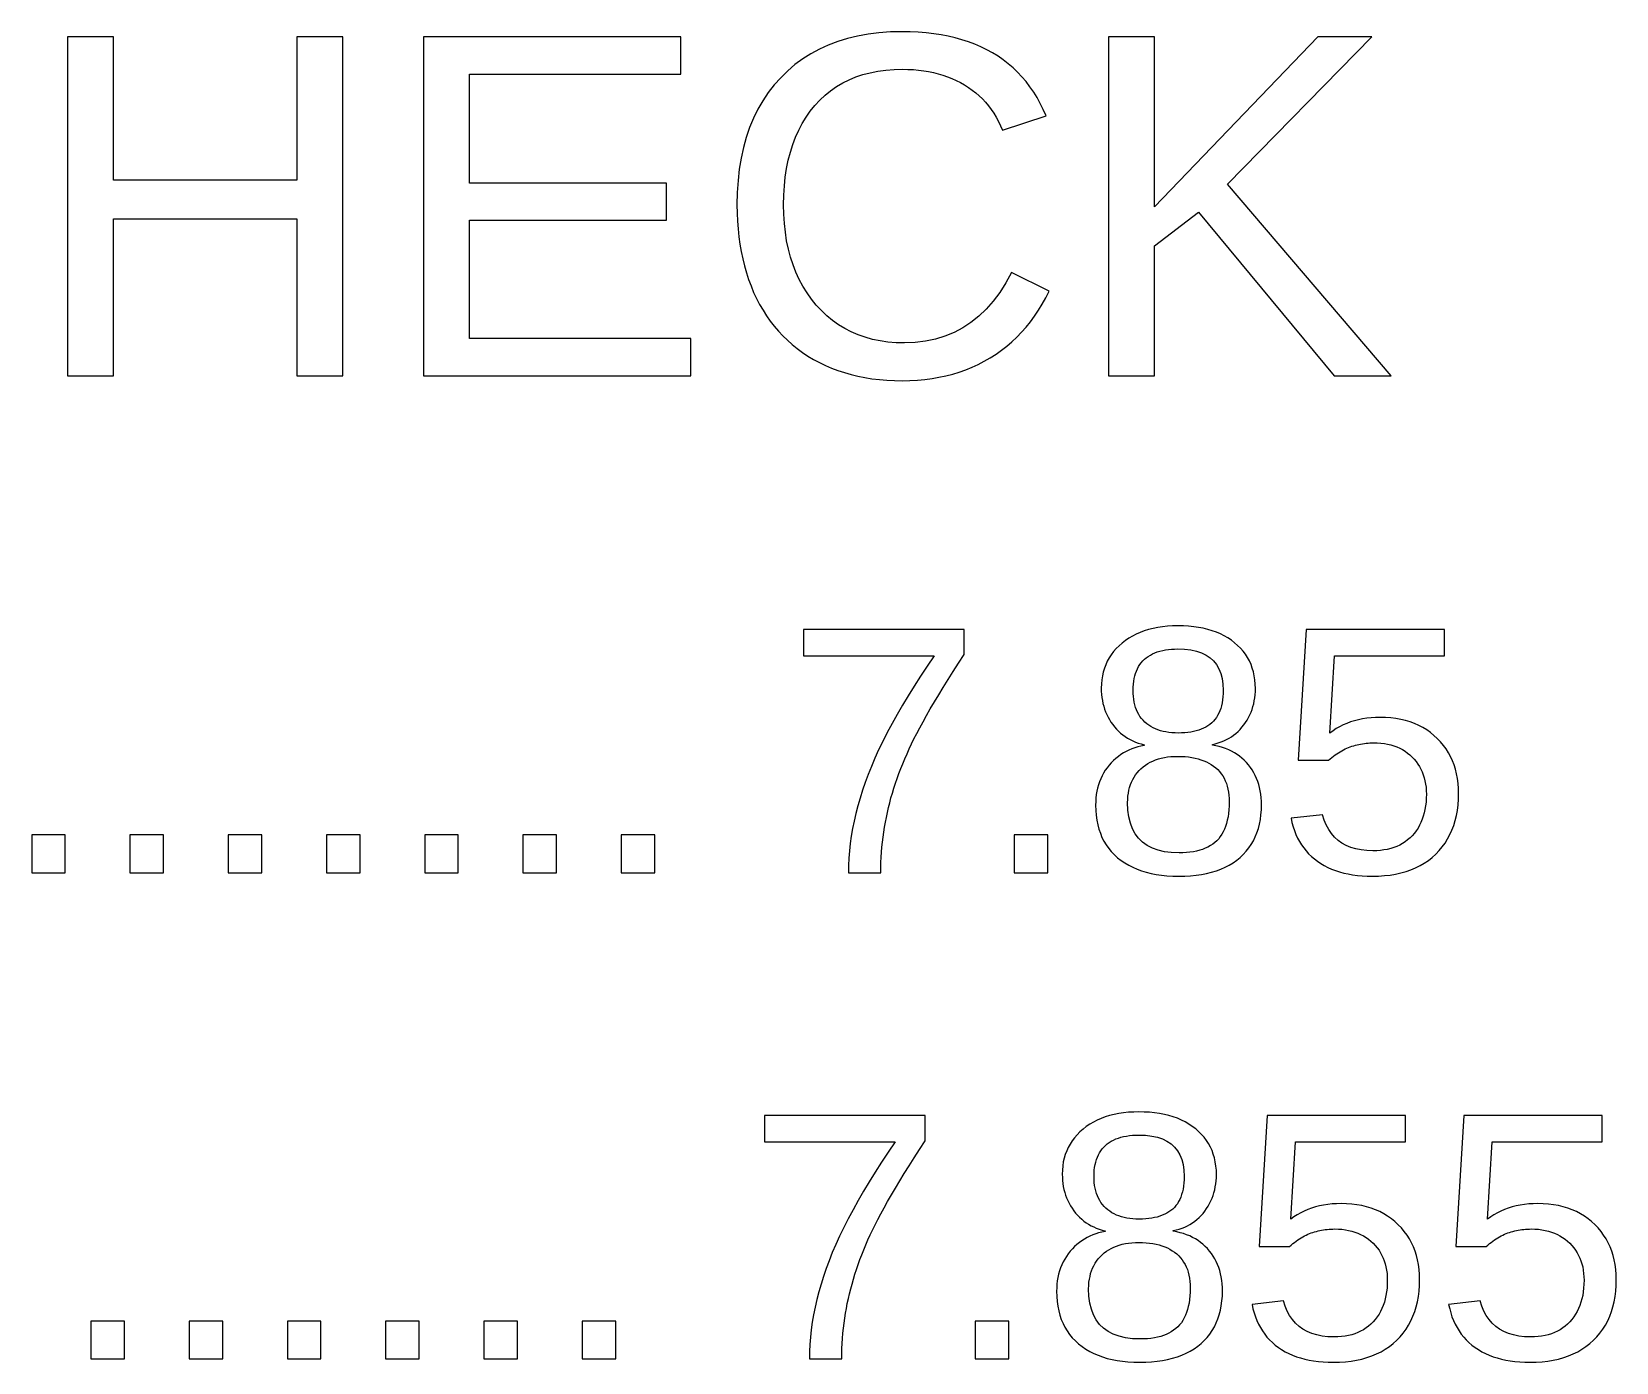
# Model space of a CAD drawing. Extents: x -27 to 133, y -77 to 15.
# Drawn here: x 108.12 to 118.39, y 1.51 to 10.13 of the extents above; entities that cross this region are included whole.
import ezdxf

# ---------------------------------------------------------------- set-up
doc = ezdxf.new("R2010")
doc.units = 0
doc.layers.get('0').update_dxf_attribs({"linetype": 'CONTINUOUS'})

msp = doc.modelspace()

# ---------------------------------------------------------------- linework, layer by layer
for points in [[(108.655, 8.9189), (109.843, 8.9189), (109.843, 7.90042), (110.141, 7.90042), (110.141, 10.098), (109.843, 10.098), (109.843, 9.16845), (108.655, 9.16845), (108.655, 10.098), (108.357, 10.098), (108.357, 7.90042), (108.655, 7.90042)], [(112.395, 8.14373), (110.962, 8.14373), (110.962, 8.90954), (112.238, 8.90954), (112.238, 9.14973), (110.962, 9.14973), (110.962, 9.8547), (112.331, 9.8547), (112.331, 10.098), (110.664, 10.098), (110.664, 7.90042), (112.395, 7.90042)], [(113.816, 7.8701), (113.864, 7.87273), (113.912, 7.87712), (113.959, 7.88326), (114.004, 7.89115), (114.049, 7.90079), (114.093, 7.91219), (114.136, 7.92534), (114.178, 7.94024), (114.219, 7.9569), (114.259, 7.97531), (114.298, 7.99548), (114.336, 8.01739), (114.374, 8.04099), (114.409, 8.0662), (114.444, 8.093), (114.477, 8.12142), (114.509, 8.15144), (114.54, 8.18307), (114.569, 8.2163), (114.597, 8.25114), (114.624, 8.28759), (114.649, 8.32564), (114.673, 8.36529), (114.696, 8.40656), (114.718, 8.44943), (114.474, 8.57107), (114.437, 8.50347), (114.398, 8.44128), (114.355, 8.38449), (114.31, 8.33312), (114.262, 8.28715), (114.211, 8.24659), (114.158, 8.21143), (114.102, 8.18169), (114.043, 8.15735), (113.981, 8.13842), (113.917, 8.1249), (113.85, 8.11679), (113.78, 8.11409), (113.726, 8.11554), (113.673, 8.1199), (113.622, 8.12717), (113.573, 8.13734), (113.525, 8.15042), (113.48, 8.16641), (113.436, 8.18531), (113.393, 8.20711), (113.353, 8.23182), (113.314, 8.25944), (113.277, 8.28996), (113.242, 8.32339), (113.209, 8.35973), (113.178, 8.39846), (113.149, 8.43906), (113.122, 8.48154), (113.099, 8.52589), (113.077, 8.57212), (113.059, 8.62021), (113.042, 8.67019), (113.029, 8.72203), (113.017, 8.77575), (113.009, 8.83134), (113.002, 8.88881), (112.999, 8.94815), (112.997, 9.00936), (112.999, 9.0712), (113.002, 9.13098), (113.008, 9.1887), (113.017, 9.24437), (113.027, 9.29797), (113.041, 9.34952), (113.056, 9.39901), (113.074, 9.44644), (113.095, 9.49181), (113.117, 9.53512), (113.143, 9.57638), (113.17, 9.61558), (113.2, 9.65272), (113.232, 9.68744), (113.266, 9.71939), (113.302, 9.74856), (113.34, 9.77495), (113.38, 9.79856), (113.422, 9.81939), (113.466, 9.83745), (113.511, 9.85273), (113.559, 9.86523), (113.608, 9.87495), (113.659, 9.8819), (113.713, 9.88607), (113.768, 9.88746), (113.803, 9.88686), (113.838, 9.88506), (113.872, 9.88206), (113.905, 9.87786), (113.937, 9.87246), (113.969, 9.86586), (114, 9.85806), (114.03, 9.84906), (114.059, 9.83886), (114.088, 9.82746), (114.116, 9.81487), (114.143, 9.80107), (114.17, 9.78607), (114.195, 9.76994), (114.219, 9.75274), (114.243, 9.73447), (114.265, 9.71513), (114.286, 9.69472), (114.306, 9.67323), (114.325, 9.65068), (114.343, 9.62705), (114.359, 9.60236), (114.375, 9.57659), (114.39, 9.54975), (114.403, 9.52185), (114.415, 9.49287), (114.698, 9.58643), (114.68, 9.62716), (114.66, 9.66632), (114.64, 9.70391), (114.618, 9.73993), (114.594, 9.77438), (114.569, 9.80727), (114.542, 9.83858), (114.514, 9.86832), (114.484, 9.8965), (114.453, 9.9231), (114.421, 9.94814), (114.387, 9.97161), (114.351, 9.99351), (114.314, 10.0138), (114.276, 10.0325), (114.236, 10.0496), (114.195, 10.065), (114.153, 10.0788), (114.109, 10.091), (114.064, 10.1015), (114.018, 10.1105), (113.97, 10.1178), (113.921, 10.1235), (113.87, 10.1275), (113.818, 10.13), (113.765, 10.1308), (113.689, 10.129), (113.615, 10.1237), (113.545, 10.1149), (113.476, 10.1026), (113.411, 10.0867), (113.348, 10.0673), (113.287, 10.0444), (113.229, 10.018), (113.174, 9.98799), (113.121, 9.9545), (113.071, 9.91749), (113.024, 9.87694), (112.979, 9.83288), (112.937, 9.7857), (112.898, 9.73583), (112.863, 9.68326), (112.831, 9.628), (112.802, 9.57004), (112.777, 9.50939), (112.755, 9.44604), (112.737, 9.38), (112.722, 9.31126), (112.71, 9.23983), (112.702, 9.1657), (112.697, 9.08888), (112.695, 9.00936), (112.696, 8.95593), (112.698, 8.90361), (112.702, 8.85242), (112.707, 8.80234), (112.714, 8.75337), (112.722, 8.70552), (112.732, 8.65879), (112.743, 8.61318), (112.756, 8.56868), (112.77, 8.5253), (112.786, 8.48304), (112.803, 8.44189), (112.822, 8.40186), (112.842, 8.36309), (112.864, 8.32572), (112.887, 8.28976), (112.911, 8.2552), (112.937, 8.22204), (112.964, 8.19028), (112.992, 8.15992), (113.022, 8.13097), (113.053, 8.10342), (113.086, 8.07728), (113.12, 8.05253), (113.155, 8.02919), (113.192, 8.00725), (113.229, 7.98683), (113.268, 7.96805), (113.308, 7.9509), (113.349, 7.93538), (113.391, 7.9215), (113.435, 7.90925), (113.479, 7.89863), (113.524, 7.88965), (113.57, 7.8823), (113.618, 7.87658), (113.666, 7.87249), (113.716, 7.87004), (113.766, 7.86923)], [(115.4, 8.74265), (115.686, 8.96102), (116.565, 7.90042), (116.934, 7.90042), (115.874, 9.1435), (116.809, 10.098), (116.459, 10.098), (115.4, 8.99687), (115.4, 10.098), (115.102, 10.098), (115.102, 7.90042), (115.4, 7.90042)], [(115.597, 4.65942), (115.634, 4.66158), (115.671, 4.66519), (115.706, 4.67024), (115.739, 4.67674), (115.771, 4.68468), (115.802, 4.69406), (115.831, 4.70488), (115.859, 4.71715), (115.885, 4.73086), (115.91, 4.74601), (115.934, 4.76261), (115.956, 4.78065), (115.976, 4.79998), (115.995, 4.82046), (116.012, 4.84207), (116.028, 4.86482), (116.042, 4.8887), (116.054, 4.91373), (116.065, 4.9399), (116.074, 4.9672), (116.081, 4.99564), (116.087, 5.02522), (116.091, 5.05594), (116.094, 5.0878), (116.094, 5.1208), (116.094, 5.14442), (116.092, 5.16742), (116.09, 5.18981), (116.086, 5.21158), (116.082, 5.23274), (116.077, 5.25328), (116.07, 5.27321), (116.063, 5.29252), (116.054, 5.31121), (116.045, 5.32929), (116.034, 5.34675), (116.023, 5.3636), (116.01, 5.37983), (115.997, 5.39529), (115.983, 5.40981), (115.968, 5.4234), (115.952, 5.43606), (115.936, 5.44778), (115.919, 5.45857), (115.901, 5.46842), (115.882, 5.47734), (115.862, 5.48533), (115.842, 5.49238), (115.82, 5.4985), (115.798, 5.50368), (115.776, 5.50794), (115.776, 5.51242), (115.795, 5.51683), (115.814, 5.52211), (115.833, 5.52829), (115.85, 5.53535), (115.867, 5.5433), (115.884, 5.55214), (115.899, 5.56187), (115.914, 5.57248), (115.929, 5.58398), (115.943, 5.59636), (115.956, 5.60964), (115.968, 5.6238), (115.98, 5.63885), (115.991, 5.65455), (116.002, 5.67066), (116.011, 5.68718), (116.019, 5.70411), (116.027, 5.72145), (116.034, 5.7392), (116.039, 5.75736), (116.044, 5.77593), (116.048, 5.79492), (116.051, 5.81431), (116.053, 5.83411), (116.055, 5.85432), (116.055, 5.87495), (116.054, 5.90324), (116.052, 5.93061), (116.048, 5.95708), (116.042, 5.98263), (116.035, 6.00726), (116.027, 6.03099), (116.016, 6.05379), (116.004, 6.07569), (115.991, 6.09667), (115.975, 6.11673), (115.959, 6.13589), (115.94, 6.15413), (115.92, 6.17145), (115.899, 6.18767), (115.877, 6.2026), (115.853, 6.21622), (115.828, 6.22855), (115.802, 6.23958), (115.775, 6.24932), (115.747, 6.25775), (115.717, 6.26489), (115.687, 6.27073), (115.655, 6.27527), (115.622, 6.27851), (115.588, 6.28046), (115.553, 6.28111), (115.518, 6.28045), (115.485, 6.27846), (115.453, 6.27515), (115.422, 6.27052), (115.392, 6.26456), (115.363, 6.25727), (115.335, 6.24866), (115.308, 6.23873), (115.283, 6.22748), (115.258, 6.2149), (115.235, 6.20099), (115.212, 6.18576), (115.191, 6.16921), (115.171, 6.15159), (115.153, 6.13317), (115.136, 6.11393), (115.121, 6.09389), (115.107, 6.07305), (115.095, 6.05139), (115.085, 6.02893), (115.076, 6.00566), (115.069, 5.98158), (115.063, 5.95669), (115.059, 5.931), (115.057, 5.9045), (115.056, 5.87719), (115.056, 5.85656), (115.058, 5.83635), (115.06, 5.81655), (115.063, 5.79715), (115.067, 5.77817), (115.072, 5.7596), (115.078, 5.74144), (115.084, 5.72369), (115.092, 5.70635), (115.1, 5.68942), (115.109, 5.6729), (115.119, 5.65679), (115.13, 5.64109), (115.142, 5.62602), (115.155, 5.61178), (115.168, 5.59837), (115.181, 5.5858), (115.196, 5.57406), (115.211, 5.56315), (115.226, 5.55308), (115.243, 5.54385), (115.26, 5.53545), (115.277, 5.52788), (115.295, 5.52114), (115.314, 5.51525), (115.334, 5.51018), (115.334, 5.50571), (115.313, 5.50178), (115.292, 5.49686), (115.273, 5.49097), (115.254, 5.4841), (115.235, 5.47625), (115.217, 5.46742), (115.2, 5.4576), (115.183, 5.44681), (115.167, 5.43504), (115.151, 5.42229), (115.136, 5.40855), (115.121, 5.39384), (115.108, 5.37815), (115.094, 5.36168), (115.082, 5.34462), (115.071, 5.32699), (115.061, 5.30877), (115.053, 5.28996), (115.045, 5.27058), (115.038, 5.25061), (115.032, 5.23006), (115.027, 5.20893), (115.024, 5.18721), (115.021, 5.16491), (115.02, 5.14203), (115.019, 5.11857), (115.02, 5.08525), (115.023, 5.05313), (115.027, 5.0222), (115.033, 4.99246), (115.04, 4.96391), (115.05, 4.93655), (115.06, 4.91039), (115.073, 4.88541), (115.088, 4.86163), (115.104, 4.83904), (115.121, 4.81764), (115.141, 4.79744), (115.162, 4.77842), (115.184, 4.76071), (115.208, 4.74442), (115.234, 4.72954), (115.26, 4.71608), (115.288, 4.70404), (115.317, 4.69341), (115.347, 4.6842), (115.379, 4.67641), (115.412, 4.67003), (115.446, 4.66507), (115.482, 4.66153), (115.519, 4.65941), (115.557, 4.6587)], [(113.627, 4.71455), (113.628, 4.74786), (113.63, 4.781), (113.632, 4.81396), (113.634, 4.84675), (113.638, 4.87937), (113.642, 4.91182), (113.646, 4.9441), (113.651, 4.9762), (113.657, 5.00813), (113.663, 5.03989), (113.67, 5.07148), (113.677, 5.10289), (113.685, 5.13426), (113.693, 5.16569), (113.703, 5.19718), (113.712, 5.22874), (113.723, 5.26037), (113.733, 5.29206), (113.745, 5.32382), (113.757, 5.35565), (113.77, 5.38754), (113.783, 5.4195), (113.797, 5.45153), (113.811, 5.48362), (113.826, 5.51577), (113.842, 5.54891), (113.86, 5.58394), (113.88, 5.62087), (113.901, 5.65968), (113.924, 5.70039), (113.948, 5.743), (113.975, 5.7875), (114.003, 5.83389), (114.032, 5.88217), (114.064, 5.93235), (114.097, 5.98442), (114.131, 6.03839), (114.168, 6.09425), (114.168, 6.25761), (113.126, 6.25761), (113.126, 6.08643), (113.973, 6.08643), (113.928, 6.02006), (113.885, 5.95489), (113.844, 5.89093), (113.805, 5.82816), (113.768, 5.76659), (113.733, 5.70621), (113.7, 5.64704), (113.669, 5.58906), (113.64, 5.53229), (113.613, 5.47671), (113.588, 5.42233), (113.566, 5.36915), (113.545, 5.31716), (113.526, 5.26597), (113.508, 5.21515), (113.493, 5.16471), (113.478, 5.11465), (113.465, 5.06496), (113.454, 5.01566), (113.444, 4.96673), (113.436, 4.91817), (113.429, 4.87), (113.424, 4.8222), (113.42, 4.77478), (113.418, 4.72774), (113.417, 4.68107), (113.627, 4.68107)], [(116.853, 4.65955), (116.891, 4.66209), (116.928, 4.66633), (116.964, 4.67226), (116.998, 4.67988), (117.031, 4.68921), (117.063, 4.70022), (117.093, 4.71294), (117.122, 4.72734), (117.149, 4.74344), (117.176, 4.76124), (117.201, 4.78073), (117.224, 4.80192), (117.246, 4.82458), (117.266, 4.8485), (117.285, 4.87368), (117.301, 4.90012), (117.316, 4.92781), (117.329, 4.95676), (117.341, 4.98697), (117.35, 5.01844), (117.358, 5.05117), (117.364, 5.08515), (117.369, 5.12039), (117.371, 5.15689), (117.372, 5.19465), (117.371, 5.2279), (117.369, 5.26017), (117.365, 5.29146), (117.359, 5.32177), (117.352, 5.3511), (117.343, 5.37945), (117.332, 5.40682), (117.32, 5.43321), (117.306, 5.45862), (117.291, 5.48305), (117.273, 5.5065), (117.255, 5.52897), (117.234, 5.55046), (117.212, 5.57065), (117.189, 5.58923), (117.165, 5.60619), (117.14, 5.62154), (117.114, 5.63527), (117.086, 5.64738), (117.058, 5.65788), (117.028, 5.66677), (116.997, 5.67404), (116.966, 5.67969), (116.933, 5.68373), (116.898, 5.68615), (116.863, 5.68696), (116.834, 5.68637), (116.805, 5.68458), (116.777, 5.6816), (116.749, 5.67743), (116.723, 5.67207), (116.697, 5.66551), (116.672, 5.65776), (116.648, 5.64883), (116.624, 5.6387), (116.601, 5.62738), (116.579, 5.61486), (116.558, 5.60116), (116.538, 5.58626), (116.568, 6.08643), (117.281, 6.08643), (117.281, 6.25761), (116.384, 6.25761), (116.332, 5.40948), (116.529, 5.40948), (116.539, 5.41874), (116.55, 5.42757), (116.561, 5.43598), (116.572, 5.44396), (116.583, 5.45152), (116.594, 5.45866), (116.605, 5.46537), (116.615, 5.47166), (116.626, 5.47753), (116.637, 5.48297), (116.648, 5.48799), (116.659, 5.49258), (116.67, 5.49675), (116.681, 5.50056), (116.692, 5.50406), (116.703, 5.50726), (116.714, 5.51015), (116.725, 5.51274), (116.737, 5.51503), (116.749, 5.51701), (116.761, 5.51868), (116.773, 5.52005), (116.785, 5.52112), (116.797, 5.52188), (116.809, 5.52234), (116.822, 5.52249), (116.845, 5.52195), (116.868, 5.52032), (116.891, 5.5176), (116.912, 5.5138), (116.933, 5.50892), (116.953, 5.50294), (116.972, 5.49589), (116.99, 5.48774), (117.008, 5.47851), (117.025, 5.4682), (117.041, 5.45679), (117.056, 5.44431), (117.071, 5.43073), (117.084, 5.41628), (117.097, 5.40115), (117.108, 5.38535), (117.119, 5.36887), (117.128, 5.35172), (117.136, 5.33389), (117.143, 5.31539), (117.149, 5.29621), (117.154, 5.27635), (117.158, 5.25582), (117.161, 5.23462), (117.162, 5.21274), (117.163, 5.19018), (117.162, 5.16427), (117.161, 5.13924), (117.158, 5.11507), (117.154, 5.09176), (117.149, 5.06933), (117.143, 5.04776), (117.136, 5.02706), (117.128, 5.00722), (117.119, 4.98826), (117.109, 4.97016), (117.097, 4.95293), (117.085, 4.93656), (117.071, 4.92106), (117.057, 4.90658), (117.041, 4.89326), (117.025, 4.8811), (117.008, 4.87009), (116.99, 4.86024), (116.972, 4.85155), (116.952, 4.84402), (116.932, 4.83765), (116.91, 4.83244), (116.888, 4.82838), (116.866, 4.82549), (116.842, 4.82375), (116.817, 4.82317), (116.778, 4.82455), (116.741, 4.82871), (116.706, 4.83562), (116.674, 4.84531), (116.644, 4.85776), (116.616, 4.87299), (116.591, 4.89097), (116.568, 4.91173), (116.548, 4.93525), (116.53, 4.96155), (116.514, 4.9906), (116.5, 5.02243), (116.489, 5.05702), (116.286, 5.03353), (116.292, 5.00598), (116.299, 4.97945), (116.308, 4.95394), (116.317, 4.92945), (116.328, 4.90598), (116.34, 4.88353), (116.353, 4.8621), (116.368, 4.84169), (116.383, 4.8223), (116.4, 4.80393), (116.418, 4.78657), (116.437, 4.77024), (116.457, 4.75493), (116.478, 4.74069), (116.501, 4.72759), (116.524, 4.71564), (116.548, 4.70482), (116.574, 4.69514), (116.6, 4.6866), (116.627, 4.6792), (116.656, 4.67293), (116.685, 4.66781), (116.716, 4.66382), (116.747, 4.66098), (116.779, 4.65927), (116.813, 4.6587)], [(115.534, 5.58668), (115.514, 5.58794), (115.494, 5.59005), (115.475, 5.59299), (115.457, 5.59677), (115.439, 5.6014), (115.423, 5.60686), (115.407, 5.61317), (115.392, 5.62032), (115.377, 5.6283), (115.364, 5.63713), (115.351, 5.6468), (115.339, 5.65731), (115.327, 5.66862), (115.317, 5.6807), (115.307, 5.69354), (115.299, 5.70713), (115.291, 5.72149), (115.284, 5.73661), (115.278, 5.75249), (115.273, 5.76913), (115.269, 5.78654), (115.266, 5.8047), (115.264, 5.82363), (115.262, 5.84331), (115.262, 5.86376), (115.262, 5.88385), (115.264, 5.90317), (115.266, 5.9217), (115.269, 5.93945), (115.273, 5.95642), (115.278, 5.97261), (115.284, 5.98801), (115.29, 6.00264), (115.298, 6.01648), (115.306, 6.02954), (115.315, 6.04182), (115.325, 6.05332), (115.336, 6.06404), (115.348, 6.07397), (115.361, 6.0831), (115.374, 6.09145), (115.389, 6.099), (115.404, 6.10575), (115.419, 6.11171), (115.436, 6.11687), (115.454, 6.12124), (115.472, 6.12482), (115.491, 6.1276), (115.511, 6.12959), (115.531, 6.13078), (115.553, 6.13117), (115.596, 6.12959), (115.636, 6.12485), (115.673, 6.11693), (115.706, 6.10586), (115.735, 6.09162), (115.761, 6.07421), (115.784, 6.05364), (115.803, 6.0299), (115.818, 6.003), (115.83, 5.97294), (115.839, 5.93971), (115.844, 5.90332), (115.846, 5.86376), (115.846, 5.84169), (115.844, 5.82058), (115.842, 5.80042), (115.839, 5.78123), (115.835, 5.763), (115.83, 5.74573), (115.824, 5.72942), (115.818, 5.71407), (115.81, 5.69968), (115.802, 5.68625), (115.793, 5.67378), (115.783, 5.66227), (115.772, 5.65172), (115.76, 5.64203), (115.747, 5.63313), (115.734, 5.62499), (115.719, 5.61763), (115.704, 5.61105), (115.688, 5.60524), (115.672, 5.60021), (115.654, 5.59594), (115.636, 5.59246), (115.617, 5.58975), (115.597, 5.58781), (115.577, 5.58665), (115.555, 5.58626)], [(115.51, 4.81167), (115.465, 4.81745), (115.424, 4.82708), (115.387, 4.84057), (115.353, 4.85791), (115.324, 4.8791), (115.298, 4.90415), (115.276, 4.93305), (115.259, 4.9658), (115.245, 5.00241), (115.235, 5.04287), (115.229, 5.08718), (115.227, 5.13535), (115.228, 5.15651), (115.229, 5.17697), (115.232, 5.19671), (115.235, 5.21575), (115.24, 5.23408), (115.246, 5.2517), (115.252, 5.26861), (115.26, 5.28481), (115.269, 5.30031), (115.278, 5.3151), (115.289, 5.32918), (115.301, 5.34255), (115.313, 5.35521), (115.327, 5.36705), (115.342, 5.37794), (115.357, 5.38788), (115.373, 5.39687), (115.39, 5.40492), (115.407, 5.41202), (115.426, 5.41818), (115.445, 5.42339), (115.465, 5.42765), (115.486, 5.43096), (115.507, 5.43333), (115.53, 5.43475), (115.553, 5.43522), (115.577, 5.43478), (115.6, 5.43346), (115.622, 5.43126), (115.643, 5.42818), (115.664, 5.42421), (115.683, 5.41937), (115.702, 5.41365), (115.72, 5.40704), (115.738, 5.39955), (115.754, 5.39119), (115.769, 5.38194), (115.784, 5.37181), (115.798, 5.36081), (115.811, 5.34893), (115.823, 5.33621), (115.834, 5.32262), (115.843, 5.30819), (115.852, 5.2929), (115.86, 5.27675), (115.867, 5.25975), (115.872, 5.2419), (115.877, 5.22319), (115.881, 5.20363), (115.883, 5.18322), (115.885, 5.16195), (115.885, 5.13982), (115.885, 5.11387), (115.883, 5.08901), (115.881, 5.06527), (115.878, 5.04263), (115.873, 5.0211), (115.868, 5.00067), (115.862, 4.98134), (115.855, 4.96313), (115.847, 4.94602), (115.837, 4.93001), (115.827, 4.91511), (115.817, 4.90131), (115.805, 4.88863), (115.792, 4.87696), (115.778, 4.86622), (115.763, 4.85642), (115.747, 4.84755), (115.73, 4.83961), (115.712, 4.83261), (115.694, 4.82654), (115.674, 4.82141), (115.653, 4.81721), (115.631, 4.81394), (115.608, 4.81161), (115.584, 4.81021), (115.56, 4.80974)], [(108.342, 4.92611), (108.124, 4.92611), (108.124, 4.68107), (108.342, 4.68107)], [(108.979, 4.92611), (108.761, 4.92611), (108.761, 4.68107), (108.979, 4.68107)], [(109.616, 4.92611), (109.397, 4.92611), (109.397, 4.68107), (109.616, 4.68107)], [(110.252, 4.92611), (110.034, 4.92611), (110.034, 4.68107), (110.252, 4.68107)], [(110.889, 4.92611), (110.671, 4.92611), (110.671, 4.68107), (110.889, 4.68107)], [(111.526, 4.92611), (111.307, 4.92611), (111.307, 4.68107), (111.526, 4.68107)], [(112.162, 4.92611), (111.944, 4.92611), (111.944, 4.68107), (112.162, 4.68107)], [(114.71, 4.92611), (114.492, 4.92611), (114.492, 4.68107), (114.71, 4.68107)], [(113.375, 1.56455), (113.375, 1.59786), (113.377, 1.631), (113.379, 1.66396), (113.382, 1.69675), (113.385, 1.72937), (113.389, 1.76182), (113.393, 1.7941), (113.398, 1.8262), (113.404, 1.85813), (113.41, 1.88989), (113.417, 1.92148), (113.424, 1.95289), (113.432, 1.98426), (113.441, 2.01569), (113.45, 2.04718), (113.459, 2.07874), (113.47, 2.11037), (113.481, 2.14206), (113.492, 2.17382), (113.504, 2.20565), (113.517, 2.23754), (113.53, 2.2695), (113.544, 2.30153), (113.558, 2.33362), (113.573, 2.36577), (113.59, 2.39891), (113.607, 2.43394), (113.627, 2.47087), (113.648, 2.50968), (113.671, 2.55039), (113.696, 2.593), (113.722, 2.6375), (113.75, 2.68389), (113.779, 2.73217), (113.811, 2.78235), (113.844, 2.83442), (113.878, 2.88839), (113.915, 2.94425), (113.915, 3.10761), (112.873, 3.10761), (112.873, 2.93643), (113.72, 2.93643), (113.675, 2.87006), (113.632, 2.80489), (113.591, 2.74093), (113.552, 2.67816), (113.515, 2.61659), (113.48, 2.55621), (113.447, 2.49704), (113.416, 2.43906), (113.387, 2.38229), (113.36, 2.32671), (113.335, 2.27233), (113.313, 2.21915), (113.292, 2.16716), (113.273, 2.11597), (113.256, 2.06515), (113.24, 2.01471), (113.225, 1.96465), (113.212, 1.91496), (113.201, 1.86566), (113.191, 1.81673), (113.183, 1.76817), (113.176, 1.72), (113.171, 1.6722), (113.167, 1.62478), (113.165, 1.57774), (113.164, 1.53107), (113.374, 1.53107)], [(115.344, 1.50942), (115.381, 1.51158), (115.418, 1.51519), (115.453, 1.52024), (115.486, 1.52674), (115.518, 1.53468), (115.549, 1.54406), (115.578, 1.55488), (115.606, 1.56715), (115.632, 1.58086), (115.657, 1.59601), (115.681, 1.61261), (115.703, 1.63065), (115.723, 1.64998), (115.742, 1.67046), (115.759, 1.69207), (115.775, 1.71482), (115.789, 1.7387), (115.801, 1.76373), (115.812, 1.7899), (115.821, 1.8172), (115.828, 1.84564), (115.834, 1.87522), (115.838, 1.90594), (115.841, 1.9378), (115.842, 1.9708), (115.841, 1.99442), (115.84, 2.01742), (115.837, 2.03981), (115.834, 2.06158), (115.829, 2.08274), (115.824, 2.10328), (115.817, 2.12321), (115.81, 2.14252), (115.801, 2.16121), (115.792, 2.17929), (115.781, 2.19675), (115.77, 2.2136), (115.758, 2.22983), (115.744, 2.24529), (115.73, 2.25981), (115.715, 2.2734), (115.7, 2.28606), (115.683, 2.29778), (115.666, 2.30857), (115.648, 2.31842), (115.629, 2.32734), (115.609, 2.33533), (115.589, 2.34238), (115.568, 2.3485), (115.545, 2.35368), (115.523, 2.35794), (115.523, 2.36242), (115.542, 2.36683), (115.561, 2.37211), (115.58, 2.37829), (115.597, 2.38535), (115.614, 2.3933), (115.631, 2.40214), (115.647, 2.41187), (115.662, 2.42248), (115.676, 2.43398), (115.69, 2.44636), (115.703, 2.45964), (115.716, 2.4738), (115.727, 2.48885), (115.738, 2.50455), (115.749, 2.52066), (115.758, 2.53718), (115.766, 2.55411), (115.774, 2.57145), (115.781, 2.5892), (115.786, 2.60736), (115.791, 2.62593), (115.795, 2.64492), (115.798, 2.66431), (115.801, 2.68411), (115.802, 2.70432), (115.802, 2.72495), (115.802, 2.75324), (115.799, 2.78061), (115.795, 2.80708), (115.79, 2.83263), (115.782, 2.85726), (115.774, 2.88099), (115.763, 2.90379), (115.751, 2.92569), (115.738, 2.94667), (115.723, 2.96673), (115.706, 2.98589), (115.687, 3.00413), (115.668, 3.02145), (115.646, 3.03767), (115.624, 3.0526), (115.6, 3.06622), (115.575, 3.07855), (115.549, 3.08958), (115.522, 3.09932), (115.494, 3.10775), (115.465, 3.11489), (115.434, 3.12073), (115.402, 3.12527), (115.369, 3.12851), (115.335, 3.13046), (115.3, 3.13111), (115.266, 3.13045), (115.232, 3.12846), (115.2, 3.12515), (115.169, 3.12052), (115.139, 3.11456), (115.11, 3.10727), (115.082, 3.09866), (115.055, 3.08873), (115.03, 3.07748), (115.005, 3.0649), (114.982, 3.05099), (114.959, 3.03576), (114.938, 3.01921), (114.918, 3.00159), (114.9, 2.98317), (114.883, 2.96393), (114.868, 2.94389), (114.854, 2.92305), (114.842, 2.90139), (114.832, 2.87893), (114.823, 2.85566), (114.816, 2.83158), (114.81, 2.80669), (114.806, 2.781), (114.804, 2.7545), (114.803, 2.72719), (114.804, 2.70656), (114.805, 2.68635), (114.807, 2.66655), (114.81, 2.64715), (114.814, 2.62817), (114.819, 2.6096), (114.825, 2.59144), (114.831, 2.57369), (114.839, 2.55635), (114.847, 2.53942), (114.856, 2.5229), (114.867, 2.50679), (114.878, 2.49109), (114.889, 2.47602), (114.902, 2.46178), (114.915, 2.44837), (114.929, 2.4358), (114.943, 2.42406), (114.958, 2.41315), (114.973, 2.40308), (114.99, 2.39385), (115.007, 2.38545), (115.024, 2.37788), (115.042, 2.37114), (115.061, 2.36525), (115.081, 2.36018), (115.081, 2.35571), (115.06, 2.35178), (115.039, 2.34686), (115.02, 2.34097), (115.001, 2.3341), (114.982, 2.32625), (114.964, 2.31742), (114.947, 2.3076), (114.93, 2.29681), (114.914, 2.28504), (114.898, 2.27229), (114.883, 2.25855), (114.869, 2.24384), (114.855, 2.22815), (114.842, 2.21168), (114.83, 2.19462), (114.819, 2.17699), (114.809, 2.15877), (114.8, 2.13996), (114.792, 2.12058), (114.785, 2.10061), (114.779, 2.08006), (114.775, 2.05893), (114.771, 2.03721), (114.768, 2.01491), (114.767, 1.99203), (114.766, 1.96857), (114.767, 1.93525), (114.77, 1.90313), (114.774, 1.8722), (114.78, 1.84246), (114.787, 1.81391), (114.797, 1.78655), (114.808, 1.76039), (114.82, 1.73541), (114.835, 1.71163), (114.851, 1.68904), (114.868, 1.66764), (114.888, 1.64744), (114.909, 1.62842), (114.932, 1.61071), (114.955, 1.59442), (114.981, 1.57954), (115.007, 1.56608), (115.035, 1.55404), (115.064, 1.54341), (115.095, 1.5342), (115.126, 1.52641), (115.159, 1.52003), (115.194, 1.51507), (115.229, 1.51153), (115.266, 1.50941), (115.304, 1.5087)], [(116.6, 1.50955), (116.638, 1.51209), (116.675, 1.51633), (116.711, 1.52226), (116.745, 1.52988), (116.778, 1.53921), (116.81, 1.55022), (116.84, 1.56294), (116.869, 1.57734), (116.897, 1.59344), (116.923, 1.61124), (116.948, 1.63073), (116.971, 1.65192), (116.993, 1.67458), (117.013, 1.6985), (117.032, 1.72368), (117.048, 1.75012), (117.063, 1.77781), (117.076, 1.80676), (117.088, 1.83697), (117.097, 1.86844), (117.105, 1.90117), (117.112, 1.93515), (117.116, 1.97039), (117.119, 2.00689), (117.119, 2.04465), (117.119, 2.0779), (117.116, 2.11017), (117.112, 2.14146), (117.106, 2.17177), (117.099, 2.2011), (117.09, 2.22945), (117.079, 2.25682), (117.067, 2.28321), (117.053, 2.30862), (117.038, 2.33305), (117.02, 2.3565), (117.002, 2.37897), (116.981, 2.40046), (116.959, 2.42065), (116.936, 2.43923), (116.912, 2.45619), (116.887, 2.47154), (116.861, 2.48527), (116.834, 2.49738), (116.805, 2.50788), (116.775, 2.51677), (116.745, 2.52404), (116.713, 2.52969), (116.68, 2.53373), (116.646, 2.53615), (116.61, 2.53696), (116.581, 2.53637), (116.552, 2.53458), (116.524, 2.5316), (116.497, 2.52743), (116.47, 2.52207), (116.444, 2.51551), (116.419, 2.50776), (116.395, 2.49883), (116.371, 2.4887), (116.349, 2.47738), (116.326, 2.46486), (116.305, 2.45116), (116.285, 2.43626), (116.315, 2.93643), (117.028, 2.93643), (117.028, 3.10761), (116.131, 3.10761), (116.079, 2.25948), (116.276, 2.25948), (116.287, 2.26874), (116.297, 2.27757), (116.308, 2.28598), (116.319, 2.29396), (116.33, 2.30152), (116.341, 2.30866), (116.352, 2.31537), (116.362, 2.32166), (116.373, 2.32753), (116.384, 2.33297), (116.395, 2.33799), (116.406, 2.34258), (116.417, 2.34675), (116.428, 2.35056), (116.439, 2.35406), (116.45, 2.35726), (116.461, 2.36015), (116.473, 2.36274), (116.484, 2.36503), (116.496, 2.36701), (116.508, 2.36868), (116.52, 2.37005), (116.532, 2.37112), (116.544, 2.37188), (116.556, 2.37234), (116.569, 2.37249), (116.593, 2.37195), (116.616, 2.37032), (116.638, 2.3676), (116.659, 2.3638), (116.68, 2.35892), (116.7, 2.35294), (116.719, 2.34589), (116.737, 2.33774), (116.755, 2.32851), (116.772, 2.3182), (116.788, 2.30679), (116.803, 2.29431), (116.818, 2.28073), (116.832, 2.26628), (116.844, 2.25115), (116.856, 2.23535), (116.866, 2.21887), (116.875, 2.20172), (116.883, 2.18389), (116.89, 2.16539), (116.897, 2.14621), (116.901, 2.12635), (116.905, 2.10582), (116.908, 2.08462), (116.91, 2.06274), (116.91, 2.04018), (116.91, 2.01427), (116.908, 1.98924), (116.905, 1.96507), (116.901, 1.94176), (116.897, 1.91933), (116.891, 1.89776), (116.884, 1.87706), (116.875, 1.85722), (116.866, 1.83826), (116.856, 1.82016), (116.844, 1.80293), (116.832, 1.78656), (116.818, 1.77106), (116.804, 1.75658), (116.789, 1.74326), (116.772, 1.7311), (116.755, 1.72009), (116.737, 1.71024), (116.719, 1.70155), (116.699, 1.69402), (116.679, 1.68765), (116.658, 1.68244), (116.636, 1.67838), (116.613, 1.67549), (116.589, 1.67375), (116.564, 1.67317), (116.525, 1.67455), (116.488, 1.67871), (116.453, 1.68562), (116.421, 1.69531), (116.391, 1.70776), (116.363, 1.72299), (116.338, 1.74097), (116.315, 1.76173), (116.295, 1.78525), (116.277, 1.81155), (116.261, 1.8406), (116.248, 1.87243), (116.237, 1.90702), (116.033, 1.88353), (116.039, 1.85598), (116.046, 1.82945), (116.055, 1.80394), (116.064, 1.77945), (116.075, 1.75598), (116.087, 1.73353), (116.1, 1.7121), (116.115, 1.69169), (116.13, 1.6723), (116.147, 1.65393), (116.165, 1.63657), (116.184, 1.62024), (116.204, 1.60493), (116.225, 1.59069), (116.248, 1.57759), (116.271, 1.56564), (116.295, 1.55482), (116.321, 1.54514), (116.347, 1.5366), (116.375, 1.5292), (116.403, 1.52293), (116.432, 1.51781), (116.463, 1.51382), (116.494, 1.51098), (116.527, 1.50927), (116.56, 1.5087)], [(117.874, 1.50955), (117.913, 1.51209), (117.95, 1.51633), (117.985, 1.52226), (118.02, 1.52988), (118.053, 1.53921), (118.084, 1.55022), (118.115, 1.56294), (118.144, 1.57734), (118.171, 1.59344), (118.197, 1.61124), (118.222, 1.63073), (118.246, 1.65192), (118.268, 1.67458), (118.288, 1.6985), (118.306, 1.72368), (118.323, 1.75012), (118.338, 1.77781), (118.351, 1.80676), (118.362, 1.83697), (118.372, 1.86844), (118.38, 1.90117), (118.386, 1.93515), (118.39, 1.97039), (118.393, 2.00689), (118.394, 2.04465), (118.393, 2.0779), (118.391, 2.11017), (118.387, 2.14146), (118.381, 2.17177), (118.373, 2.2011), (118.364, 2.22945), (118.354, 2.25682), (118.342, 2.28321), (118.328, 2.30862), (118.312, 2.33305), (118.295, 2.3565), (118.276, 2.37897), (118.256, 2.40046), (118.234, 2.42065), (118.211, 2.43923), (118.187, 2.45619), (118.162, 2.47154), (118.135, 2.48527), (118.108, 2.49738), (118.079, 2.50788), (118.05, 2.51677), (118.019, 2.52404), (117.987, 2.52969), (117.954, 2.53373), (117.92, 2.53615), (117.885, 2.53696), (117.855, 2.53637), (117.826, 2.53458), (117.798, 2.5316), (117.771, 2.52743), (117.744, 2.52207), (117.719, 2.51551), (117.694, 2.50776), (117.669, 2.49883), (117.646, 2.4887), (117.623, 2.47738), (117.601, 2.46486), (117.58, 2.45116), (117.559, 2.43626), (117.589, 2.93643), (118.302, 2.93643), (118.302, 3.10761), (117.406, 3.10761), (117.353, 2.25948), (117.55, 2.25948), (117.561, 2.26874), (117.572, 2.27757), (117.583, 2.28598), (117.594, 2.29396), (117.604, 2.30152), (117.615, 2.30866), (117.626, 2.31537), (117.637, 2.32166), (117.648, 2.32753), (117.659, 2.33297), (117.67, 2.33799), (117.68, 2.34258), (117.691, 2.34675), (117.702, 2.35056), (117.713, 2.35406), (117.724, 2.35726), (117.736, 2.36015), (117.747, 2.36274), (117.759, 2.36503), (117.77, 2.36701), (117.782, 2.36868), (117.794, 2.37005), (117.806, 2.37112), (117.819, 2.37188), (117.831, 2.37234), (117.843, 2.37249), (117.867, 2.37195), (117.89, 2.37032), (117.912, 2.3676), (117.934, 2.3638), (117.954, 2.35892), (117.974, 2.35294), (117.993, 2.34589), (118.012, 2.33774), (118.029, 2.32851), (118.046, 2.3182), (118.062, 2.30679), (118.078, 2.29431), (118.092, 2.28073), (118.106, 2.26628), (118.119, 2.25115), (118.13, 2.23535), (118.14, 2.21887), (118.15, 2.20172), (118.158, 2.18389), (118.165, 2.16539), (118.171, 2.14621), (118.176, 2.12635), (118.18, 2.10582), (118.182, 2.08462), (118.184, 2.06274), (118.185, 2.04018), (118.184, 2.01427), (118.182, 1.98924), (118.18, 1.96507), (118.176, 1.94176), (118.171, 1.91933), (118.165, 1.89776), (118.158, 1.87706), (118.15, 1.85722), (118.141, 1.83826), (118.13, 1.82016), (118.119, 1.80293), (118.106, 1.78656), (118.093, 1.77106), (118.078, 1.75658), (118.063, 1.74326), (118.047, 1.7311), (118.03, 1.72009), (118.012, 1.71024), (117.993, 1.70155), (117.974, 1.69402), (117.953, 1.68765), (117.932, 1.68244), (117.91, 1.67838), (117.887, 1.67549), (117.863, 1.67375), (117.839, 1.67317), (117.799, 1.67455), (117.762, 1.67871), (117.728, 1.68562), (117.695, 1.69531), (117.665, 1.70776), (117.638, 1.72299), (117.613, 1.74097), (117.59, 1.76173), (117.569, 1.78525), (117.551, 1.81155), (117.535, 1.8406), (117.522, 1.87243), (117.511, 1.90702), (117.307, 1.88353), (117.314, 1.85598), (117.321, 1.82945), (117.329, 1.80394), (117.339, 1.77945), (117.35, 1.75598), (117.362, 1.73353), (117.375, 1.7121), (117.389, 1.69169), (117.405, 1.6723), (117.421, 1.65393), (117.439, 1.63657), (117.458, 1.62024), (117.479, 1.60493), (117.5, 1.59069), (117.522, 1.57759), (117.546, 1.56564), (117.57, 1.55482), (117.595, 1.54514), (117.622, 1.5366), (117.649, 1.5292), (117.677, 1.52293), (117.707, 1.51781), (117.737, 1.51382), (117.769, 1.51098), (117.801, 1.50927), (117.834, 1.5087)], [(115.281, 2.43668), (115.261, 2.43794), (115.241, 2.44005), (115.222, 2.44299), (115.204, 2.44677), (115.187, 2.4514), (115.17, 2.45686), (115.154, 2.46317), (115.139, 2.47032), (115.124, 2.4783), (115.111, 2.48713), (115.098, 2.4968), (115.086, 2.50731), (115.074, 2.51862), (115.064, 2.5307), (115.054, 2.54354), (115.046, 2.55713), (115.038, 2.57149), (115.031, 2.58661), (115.025, 2.60249), (115.02, 2.61913), (115.016, 2.63654), (115.013, 2.6547), (115.011, 2.67363), (115.01, 2.69331), (115.009, 2.71376), (115.01, 2.73385), (115.011, 2.75317), (115.013, 2.7717), (115.016, 2.78945), (115.02, 2.80642), (115.025, 2.82261), (115.031, 2.83801), (115.037, 2.85264), (115.045, 2.86648), (115.053, 2.87954), (115.062, 2.89182), (115.072, 2.90332), (115.083, 2.91404), (115.095, 2.92397), (115.108, 2.9331), (115.121, 2.94145), (115.136, 2.949), (115.151, 2.95575), (115.167, 2.96171), (115.183, 2.96687), (115.201, 2.97124), (115.219, 2.97482), (115.238, 2.9776), (115.258, 2.97959), (115.279, 2.98078), (115.3, 2.98117), (115.343, 2.97959), (115.383, 2.97485), (115.42, 2.96693), (115.453, 2.95586), (115.482, 2.94162), (115.508, 2.92421), (115.531, 2.90364), (115.55, 2.8799), (115.565, 2.853), (115.578, 2.82294), (115.586, 2.78971), (115.591, 2.75332), (115.593, 2.71376), (115.593, 2.69169), (115.591, 2.67058), (115.589, 2.65042), (115.586, 2.63123), (115.582, 2.613), (115.577, 2.59573), (115.572, 2.57942), (115.565, 2.56407), (115.557, 2.54968), (115.549, 2.53625), (115.54, 2.52378), (115.53, 2.51227), (115.519, 2.50172), (115.507, 2.49203), (115.494, 2.48313), (115.481, 2.47499), (115.467, 2.46763), (115.451, 2.46105), (115.436, 2.45524), (115.419, 2.45021), (115.402, 2.44594), (115.383, 2.44246), (115.364, 2.43975), (115.344, 2.43781), (115.324, 2.43665), (115.302, 2.43626)], [(115.258, 1.66167), (115.212, 1.66745), (115.171, 1.67708), (115.134, 1.69057), (115.1, 1.70791), (115.071, 1.7291), (115.045, 1.75415), (115.024, 1.78305), (115.006, 1.8158), (114.992, 1.85241), (114.982, 1.89287), (114.976, 1.93718), (114.974, 1.98535), (114.975, 2.00651), (114.976, 2.02697), (114.979, 2.04671), (114.983, 2.06575), (114.987, 2.08408), (114.993, 2.1017), (114.999, 2.11861), (115.007, 2.13481), (115.016, 2.15031), (115.025, 2.1651), (115.036, 2.17918), (115.048, 2.19255), (115.061, 2.20521), (115.074, 2.21705), (115.089, 2.22794), (115.104, 2.23788), (115.12, 2.24687), (115.137, 2.25492), (115.154, 2.26202), (115.173, 2.26818), (115.192, 2.27339), (115.212, 2.27765), (115.233, 2.28096), (115.254, 2.28333), (115.277, 2.28475), (115.3, 2.28522), (115.324, 2.28478), (115.347, 2.28346), (115.369, 2.28126), (115.39, 2.27818), (115.411, 2.27421), (115.431, 2.26937), (115.449, 2.26365), (115.467, 2.25704), (115.485, 2.24955), (115.501, 2.24119), (115.516, 2.23194), (115.531, 2.22181), (115.545, 2.21081), (115.558, 2.19893), (115.57, 2.18621), (115.581, 2.17262), (115.59, 2.15819), (115.599, 2.1429), (115.607, 2.12675), (115.614, 2.10975), (115.619, 2.0919), (115.624, 2.07319), (115.628, 2.05363), (115.63, 2.03322), (115.632, 2.01195), (115.632, 1.98982), (115.632, 1.96387), (115.63, 1.93901), (115.628, 1.91527), (115.625, 1.89263), (115.62, 1.8711), (115.615, 1.85067), (115.609, 1.83134), (115.602, 1.81313), (115.594, 1.79602), (115.585, 1.78001), (115.575, 1.76511), (115.564, 1.75131), (115.552, 1.73863), (115.539, 1.72696), (115.525, 1.71622), (115.51, 1.70642), (115.494, 1.69755), (115.477, 1.68961), (115.459, 1.68261), (115.441, 1.67654), (115.421, 1.67141), (115.4, 1.66721), (115.378, 1.66394), (115.355, 1.66161), (115.331, 1.66021), (115.307, 1.65974)], [(108.726, 1.77611), (108.508, 1.77611), (108.508, 1.53107), (108.726, 1.53107)], [(109.363, 1.77611), (109.144, 1.77611), (109.144, 1.53107), (109.363, 1.53107)], [(109.999, 1.77611), (109.781, 1.77611), (109.781, 1.53107), (109.999, 1.53107)], [(110.636, 1.77611), (110.418, 1.77611), (110.418, 1.53107), (110.636, 1.53107)], [(111.273, 1.77611), (111.055, 1.77611), (111.055, 1.53107), (111.273, 1.53107)], [(111.909, 1.77611), (111.691, 1.77611), (111.691, 1.53107), (111.909, 1.53107)], [(114.457, 1.77611), (114.239, 1.77611), (114.239, 1.53107), (114.457, 1.53107)]]:
    msp.add_lwpolyline(points, close=True)

doc.saveas('drawing.dxf')
